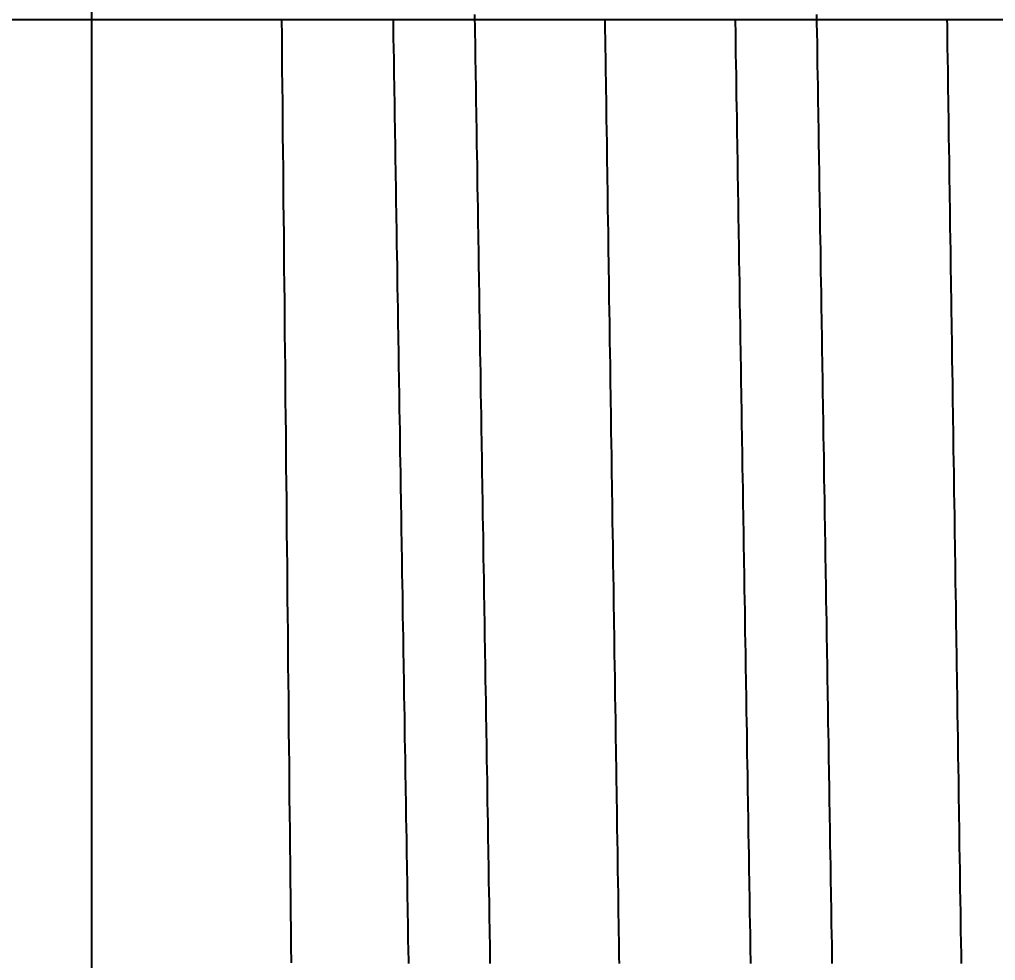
# Model space of a CAD drawing. Header units: millimetres. Extents: x 0 to 5600, y -67 to 2530.
# Drawn here: x 4035.357 to 4039.751, y 925.966 to 930.2 of the extents above; entities that cross this region are included whole.
import ezdxf
from ezdxf.lldxf.tags import DXFTag

# ---------------------------------------------------------------- set-up
doc = ezdxf.new("R2010")
doc.units = ezdxf.units.MM
for name, color, linetype in [('내부선 및 부속', 4, 'Continuous'), ('중심선', 1, 'DASHED'), ('치수선', 7, 'Continuous')]:
    doc.layers.add(name, color=color, linetype=linetype)
doc.styles.add('____', font='')
doc.styles.get('____').set_extended_font_data('굴림')
tags = doc.linetypes.add('DASHDOT', pattern=[70, 31, -13, 13, -13]).pattern_tags.tags
tags[10:11] = [DXFTag(74, 4), DXFTag(75, 0), DXFTag(340, '0'), DXFTag(46, 0.0), DXFTag(50, 0.0), DXFTag(44, 0.0), DXFTag(45, 0.0)]
tags[8:9] = [DXFTag(74, 4), DXFTag(75, 0), DXFTag(340, '0'), DXFTag(46, 0.0), DXFTag(50, 0.0), DXFTag(44, 0.0), DXFTag(45, 0.0)]
tags[6:7] = [DXFTag(74, 4), DXFTag(75, 0), DXFTag(340, '0'), DXFTag(46, 0.0), DXFTag(50, 0.0), DXFTag(44, 0.0), DXFTag(45, 0.0)]
tags[4:5] = [DXFTag(74, 4), DXFTag(75, 0), DXFTag(340, '0'), DXFTag(46, 0.0), DXFTag(50, 0.0), DXFTag(44, 0.0), DXFTag(45, 0.0)]
tags = doc.linetypes.add('DASHED', pattern=[25.72, 12.86, -12.86]).pattern_tags.tags
tags[6:7] = [DXFTag(74, 4), DXFTag(75, 0), DXFTag(340, '0'), DXFTag(46, 0.0), DXFTag(50, 0.0), DXFTag(44, 0.0), DXFTag(45, 0.0)]
tags[4:5] = [DXFTag(74, 4), DXFTag(75, 0), DXFTag(340, '0'), DXFTag(46, 0.0), DXFTag(50, 0.0), DXFTag(44, 0.0), DXFTag(45, 0.0)]
doc.dimstyles.new('MSADIM', dxfattribs={"dimtxt": 33, "dimasz": 17, "dimexe": 10, "dimexo": 7.5, "dimgap": 10, "dimtad": 0, "dimtih": 1, "dimtoh": 1, "dimdec": 0, "dimzin": 1, "dimdsep": 46, "dimtxsty": '____', "dimcen": 11.25, "dimadec": 0, "dimazin": 0, "dimtfac": 1, "dimtdec": 0, "dimtix": 1, "dimtmove": 0, "dimatfit": 3, "dimfxl": 1, "dimtolj": 1, "dimtzin": 1, "dimarcsym": 0})

# ---------------------------------------------------------------- blocks, each defined once
blk = doc.blocks.new('*D9')
at = {"layer": '치수선', "color": 0, "linetype": 'Continuous', "lineweight": -2, "transparency": 16777216}
for p, q in [((3996.7135, 930.2003), (3945.8852, 930.2003)), ((3955.8852, 913.2003), (3955.8852, 820.5165)), ((3955.8852, 682.2003), (3955.8852, 774.884)), ((4073.7135, 665.2003), (3945.8852, 665.2003))]:
    blk.add_line(p, q, dxfattribs=at)
at = {"layer": '치수선', "color": 0, "linetype": 'Continuous', "transparency": 16777216}
for points in [[(3953.0519, 913.2003), (3958.7185, 913.2003), (3955.8852, 930.2003)], [(3953.0519, 682.2003), (3958.7185, 682.2003), (3955.8852, 665.2003)]]:
    blk.add_solid(points, dxfattribs=at)
at = {"layer": '치수선', "color": 0, "linetype": 'Continuous', "transparency": 16777216, "insert": (3955.8852, 797.7003), "char_height": 25, "attachment_point": 5, "style": '____'}
blk.add_mtext('\\A1;265', dxfattribs=at)
blk = doc.blocks.new('*D10')
at = {"layer": '치수선', "color": 0, "linetype": 'Continuous', "lineweight": -2, "transparency": 16777216}
for p, q in [((3996.7135, 930.2003), (3855.1804, 930.2003)), ((3865.1804, 913.2003), (3865.1804, 603.0331)), ((3865.1804, 247.2003), (3865.1804, 557.3674)), ((4163.7135, 230.2003), (3855.1804, 230.2003))]:
    blk.add_line(p, q, dxfattribs=at)
at = {"layer": '치수선', "color": 0, "linetype": 'Continuous', "transparency": 16777216}
for points in [[(3862.3471, 913.2003), (3868.0137, 913.2003), (3865.1804, 930.2003)], [(3862.3471, 247.2003), (3868.0137, 247.2003), (3865.1804, 230.2003)]]:
    blk.add_solid(points, dxfattribs=at)
at = {"layer": '치수선', "color": 0, "linetype": 'Continuous', "transparency": 16777216, "insert": (3865.1804, 580.2003), "char_height": 25, "attachment_point": 5, "style": '____'}
blk.add_mtext('\\A1;700', dxfattribs=at)

msp = doc.modelspace()

# ---------------------------------------------------------------- linework, layer by layer
at = {"layer": '내부선 및 부속', "linetype": 'Continuous'}
msp.add_line((4035.6825, 914.8023), (4035.6825, 945.5982), dxfattribs=at)
at = {"layer": '내부선 및 부속', "linetype": 'Continuous', "flags": 128}
for points in [[(4037.4058, 930.2235), (4037.4058, 930.1995), (4037.4068, 930.1755), (4037.4068, 930.1515), (4037.4068, 930.1285), (4037.4078, 930.1045), (4037.4078, 930.0805), (4037.4088, 930.0565), (4037.4088, 930.0325), (4037.4088, 930.0085), (4037.4098, 929.9845), (4037.4098, 929.9605), (4037.4098, 929.9375), (4037.4108, 929.9135), (4037.4108, 929.8895), (4037.4118, 929.8655), (4037.4118, 929.8415), (4037.4118, 929.8175), (4037.4128, 929.7935), (4037.4128, 929.7705), (4037.4128, 929.7465), (4037.4138, 929.7225), (4037.4138, 929.6985), (4037.4148, 929.6745), (4037.4148, 929.6505), (4037.4148, 929.6265), (4037.4158, 929.6025), (4037.4158, 929.5795), (4037.4168, 929.5555), (4037.4168, 929.5315), (4037.4168, 929.5075), (4037.4178, 929.4835), (4037.4178, 929.4595), (4037.4178, 929.4355), (4037.4188, 929.4125), (4037.4188, 929.3885), (4037.4198, 929.3645), (4037.4198, 929.3405), (4037.4198, 929.3165), (4037.4208, 929.2925), (4037.4208, 929.2685), (4037.4218, 929.2455), (4037.4218, 929.2215), (4037.4218, 929.1975), (4037.4228, 929.1735), (4037.4228, 929.1495), (4037.4228, 929.1255), (4037.4238, 929.1015), (4037.4238, 929.0775), (4037.4248, 929.0545), (4037.4248, 929.0305), (4037.4248, 929.0065), (4037.4258, 928.9825), (4037.4258, 928.9585), (4037.4268, 928.9345), (4037.4268, 928.9105), (4037.4268, 928.8875), (4037.4278, 928.8635), (4037.4278, 928.8395), (4037.4278, 928.8155), (4037.4288, 928.7915), (4037.4288, 928.7675), (4037.4288, 928.7675), (4037.4298, 928.7435), (4037.4298, 928.7195), (4037.4298, 928.6965), (4037.4308, 928.6725), (4037.4308, 928.6485), (4037.4318, 928.6245), (4037.4318, 928.6005), (4037.4318, 928.5765), (4037.4328, 928.5525), (4037.4328, 928.5295), (4037.4328, 928.5055), (4037.4338, 928.4815), (4037.4338, 928.4575), (4037.4348, 928.4335), (4037.4348, 928.4095), (4037.4348, 928.3855), (4037.4358, 928.3625), (4037.4358, 928.3385), (4037.4368, 928.3145), (4037.4368, 928.2905), (4037.4368, 928.2665), (4037.4378, 928.2425), (4037.4378, 928.2185), (4037.4388, 928.1945), (4037.4388, 928.1715), (4037.4388, 928.1475), (4037.4398, 928.1235), (4037.4398, 928.0995), (4037.4398, 928.0755), (4037.4408, 928.0515), (4037.4408, 928.0275), (4037.4418, 928.0045), (4037.4418, 927.9805), (4037.4418, 927.9565), (4037.4428, 927.9325), (4037.4428, 927.9085), (4037.4438, 927.8845), (4037.4438, 927.8605), (4037.4438, 927.8365), (4037.4448, 927.8135), (4037.4448, 927.7895), (4037.4448, 927.7655), (4037.4458, 927.7415), (4037.4458, 927.7175), (4037.4468, 927.6935), (4037.4468, 927.6695), (4037.4468, 927.6465), (4037.4478, 927.6225), (4037.4478, 927.5985), (4037.4488, 927.5745), (4037.4488, 927.5505), (4037.4488, 927.5265), (4037.4498, 927.5025), (4037.4498, 927.4795), (4037.4508, 927.4555), (4037.4508, 927.4315), (4037.4508, 927.4075), (4037.4518, 927.3835), (4037.4518, 927.3595), (4037.4518, 927.3355), (4037.4528, 927.3115), (4037.4528, 927.2885), (4037.4538, 927.2645), (4037.4538, 927.2405), (4037.4538, 927.2165), (4037.4548, 927.1925), (4037.4548, 927.1685), (4037.4558, 927.1445), (4037.4558, 927.1215), (4037.4558, 927.0975), (4037.4568, 927.0735), (4037.4568, 927.0495), (4037.4578, 927.0255), (4037.4578, 927.0015), (4037.4578, 926.9775), (4037.4588, 926.9535), (4037.4588, 926.9305), (4037.4598, 926.9065), (4037.4598, 926.8825), (4037.4598, 926.8585), (4037.4608, 926.8345), (4037.4608, 926.8105), (4037.4618, 926.7865), (4037.4618, 926.7635), (4037.4618, 926.7395), (4037.4628, 926.7155), (4037.4628, 926.6915), (4037.4628, 926.6675), (4037.4638, 926.6435), (4037.4638, 926.6195), (4037.4648, 926.5965), (4037.4648, 926.5725), (4037.4648, 926.5485), (4037.4658, 926.5245), (4037.4658, 926.5005), (4037.4668, 926.4765), (4037.4668, 926.4525), (4037.4668, 926.4285), (4037.4678, 926.4055), (4037.4678, 926.3815), (4037.4678, 926.3815), (4037.4688, 926.3575), (4037.4688, 926.3335), (4037.4688, 926.3095), (4037.4698, 926.2855), (4037.4698, 926.2615), (4037.4708, 926.2385), (4037.4708, 926.2145), (4037.4708, 926.1905), (4037.4718, 926.1665), (4037.4718, 926.1425), (4037.4728, 926.1185), (4037.4728, 926.0945), (4037.4728, 926.0715), (4037.4738, 926.0475), (4037.4738, 926.0235), (4037.4748, 925.9995), (4037.4748, 925.9755), (4037.4748, 925.9515)], [(4038.9458, 930.2235), (4038.9458, 930.1995), (4038.9458, 930.1755), (4038.9468, 930.1515), (4038.9468, 930.1285), (4038.9478, 930.1045), (4038.9478, 930.0805), (4038.9478, 930.0565), (4038.9488, 930.0325), (4038.9488, 930.0085), (4038.9488, 929.9845), (4038.9498, 929.9605), (4038.9498, 929.9375), (4038.9508, 929.9135), (4038.9508, 929.8895), (4038.9508, 929.8655), (4038.9518, 929.8415), (4038.9518, 929.8175), (4038.9528, 929.7935), (4038.9528, 929.7705), (4038.9528, 929.7465), (4038.9538, 929.7225), (4038.9538, 929.6985), (4038.9538, 929.6745), (4038.9548, 929.6505), (4038.9548, 929.6265), (4038.9558, 929.6035), (4038.9558, 929.5795), (4038.9558, 929.5555), (4038.9568, 929.5315), (4038.9568, 929.5075), (4038.9578, 929.4835), (4038.9578, 929.4595), (4038.9578, 929.4355), (4038.9588, 929.4125), (4038.9588, 929.3885), (4038.9588, 929.3645), (4038.9598, 929.3405), (4038.9598, 929.3165), (4038.9608, 929.2925), (4038.9608, 929.2685), (4038.9608, 929.2455), (4038.9618, 929.2215), (4038.9618, 929.1975), (4038.9628, 929.1735), (4038.9628, 929.1495), (4038.9628, 929.1255), (4038.9638, 929.1015), (4038.9638, 929.0775), (4038.9638, 929.0545), (4038.9648, 929.0305), (4038.9648, 929.0065), (4038.9658, 928.9825), (4038.9658, 928.9585), (4038.9658, 928.9345), (4038.9668, 928.9105), (4038.9668, 928.8875), (4038.9678, 928.8635), (4038.9678, 928.8395), (4038.9678, 928.8155), (4038.9688, 928.7915), (4038.9688, 928.7675), (4038.9688, 928.7675), (4038.9688, 928.7435), (4038.9698, 928.7205), (4038.9698, 928.6965), (4038.9708, 928.6725), (4038.9708, 928.6485), (4038.9708, 928.6245), (4038.9718, 928.6005), (4038.9718, 928.5765), (4038.9728, 928.5525), (4038.9728, 928.5295), (4038.9728, 928.5055), (4038.9738, 928.4815), (4038.9738, 928.4575), (4038.9738, 928.4335), (4038.9748, 928.4095), (4038.9748, 928.3855), (4038.9758, 928.3625), (4038.9758, 928.3385), (4038.9758, 928.3145), (4038.9768, 928.2905), (4038.9768, 928.2665), (4038.9778, 928.2425), (4038.9778, 928.2185), (4038.9778, 928.1945), (4038.9788, 928.1715), (4038.9788, 928.1475), (4038.9788, 928.1235), (4038.9798, 928.0995), (4038.9798, 928.0755), (4038.9808, 928.0515), (4038.9808, 928.0275), (4038.9808, 928.0045), (4038.9818, 927.9805), (4038.9818, 927.9565), (4038.9828, 927.9325), (4038.9828, 927.9085), (4038.9828, 927.8845), (4038.9838, 927.8605), (4038.9838, 927.8375), (4038.9848, 927.8135), (4038.9848, 927.7895), (4038.9848, 927.7655), (4038.9858, 927.7415), (4038.9858, 927.7175), (4038.9858, 927.6935), (4038.9868, 927.6695), (4038.9868, 927.6465), (4038.9878, 927.6225), (4038.9878, 927.5985), (4038.9878, 927.5745), (4038.9888, 927.5505), (4038.9888, 927.5265), (4038.9898, 927.5025), (4038.9898, 927.4795), (4038.9898, 927.4555), (4038.9908, 927.4315), (4038.9908, 927.4075), (4038.9918, 927.3835), (4038.9918, 927.3595), (4038.9918, 927.3355), (4038.9928, 927.3115), (4038.9928, 927.2885), (4038.9928, 927.2645), (4038.9938, 927.2405), (4038.9938, 927.2165), (4038.9948, 927.1925), (4038.9948, 927.1685), (4038.9948, 927.1445), (4038.9958, 927.1215), (4038.9958, 927.0975), (4038.9968, 927.0735), (4038.9968, 927.0495), (4038.9968, 927.0255), (4038.9978, 927.0015), (4038.9978, 926.9775), (4038.9988, 926.9545), (4038.9988, 926.9305), (4038.9988, 926.9065), (4038.9998, 926.8825), (4038.9998, 926.8585), (4039.0008, 926.8345), (4039.0008, 926.8105), (4039.0008, 926.7865), (4039.0018, 926.7635), (4039.0018, 926.7395), (4039.0028, 926.7155), (4039.0028, 926.6915), (4039.0028, 926.6675), (4039.0038, 926.6435), (4039.0038, 926.6195), (4039.0038, 926.5965), (4039.0048, 926.5725), (4039.0048, 926.5485), (4039.0058, 926.5245), (4039.0058, 926.5005), (4039.0058, 926.4765), (4039.0068, 926.4525), (4039.0068, 926.4285), (4039.0078, 926.4055), (4039.0078, 926.3815), (4039.0078, 926.3815), (4039.0078, 926.3575), (4039.0088, 926.3335), (4039.0088, 926.3095), (4039.0098, 926.2855), (4039.0098, 926.2615), (4039.0098, 926.2385), (4039.0108, 926.2145), (4039.0108, 926.1905), (4039.0118, 926.1665), (4039.0118, 926.1425), (4039.0118, 926.1185), (4039.0128, 926.0945), (4039.0128, 926.0715), (4039.0138, 926.0475), (4039.0138, 926.0235), (4039.0138, 925.9995), (4039.0148, 925.9755), (4039.0148, 925.9515)], [(4036.5808, 925.9555), (4036.5798, 926.0295), (4036.5798, 926.1045), (4036.5788, 926.1785), (4036.5778, 926.2535), (4036.5768, 926.3275), (4036.5768, 926.4025), (4036.5758, 926.4765), (4036.5748, 926.5505), (4036.5738, 926.6255), (4036.5728, 926.6995), (4036.5728, 926.7745), (4036.5718, 926.8485), (4036.5708, 926.9235), (4036.5698, 926.9975), (4036.5698, 927.0725), (4036.5688, 927.1465), (4036.5678, 927.2215), (4036.5668, 927.2955), (4036.5668, 927.3705), (4036.5658, 927.4445), (4036.5648, 927.5195), (4036.5638, 927.5935), (4036.5638, 927.6685), (4036.5628, 927.7425), (4036.5618, 927.8175), (4036.5608, 927.8915), (4036.5608, 927.9655), (4036.5598, 928.0405), (4036.5588, 928.1145), (4036.5578, 928.1895), (4036.5578, 928.2635), (4036.5568, 928.3385), (4036.5558, 928.4125), (4036.5548, 928.4875), (4036.5548, 928.5615), (4036.5538, 928.6365), (4036.5528, 928.7105), (4036.5518, 928.7855), (4036.5518, 928.8595), (4036.5508, 928.9345), (4036.5498, 929.0085), (4036.5488, 929.0835), (4036.5488, 929.1575), (4036.5478, 929.2325), (4036.5468, 929.3065), (4036.5458, 929.3805), (4036.5458, 929.4555), (4036.5448, 929.5295), (4036.5438, 929.6045), (4036.5428, 929.6785), (4036.5428, 929.7535), (4036.5418, 929.8275), (4036.5408, 929.9025), (4036.5398, 929.9765), (4036.5398, 930.0515), (4036.5388, 930.1255), (4036.5378, 930.2005)], [(4037.0388, 930.2005), (4037.0388, 930.1775), (4037.0398, 930.1535), (4037.0398, 930.1295), (4037.0398, 930.1055), (4037.0408, 930.0815), (4037.0408, 930.0575), (4037.0418, 930.0335), (4037.0418, 930.0095), (4037.0418, 929.9865), (4037.0428, 929.9625), (4037.0428, 929.9385), (4037.0438, 929.9145), (4037.0438, 929.8905), (4037.0438, 929.8665), (4037.0448, 929.8425), (4037.0448, 929.8195), (4037.0448, 929.7955), (4037.0458, 929.7715), (4037.0458, 929.7475), (4037.0468, 929.7235), (4037.0468, 929.6995), (4037.0468, 929.6755), (4037.0478, 929.6515), (4037.0478, 929.6285), (4037.0488, 929.6045), (4037.0488, 929.5805), (4037.0488, 929.5565), (4037.0498, 929.5325), (4037.0498, 929.5085), (4037.0498, 929.4845), (4037.0508, 929.4615), (4037.0508, 929.4375), (4037.0518, 929.4135), (4037.0518, 929.3895), (4037.0518, 929.3655), (4037.0528, 929.3415), (4037.0528, 929.3175), (4037.0528, 929.2945), (4037.0538, 929.2705), (4037.0538, 929.2465), (4037.0548, 929.2225), (4037.0548, 929.1985), (4037.0548, 929.1745), (4037.0558, 929.1505), (4037.0558, 929.1265), (4037.0568, 929.1035), (4037.0568, 929.0795), (4037.0568, 929.0555), (4037.0578, 929.0315), (4037.0578, 929.0075), (4037.0578, 928.9835), (4037.0588, 928.9595), (4037.0588, 928.9365), (4037.0598, 928.9125), (4037.0598, 928.8885), (4037.0598, 928.8645), (4037.0608, 928.8405), (4037.0608, 928.8165), (4037.0618, 928.7925), (4037.0618, 928.7685), (4037.0618, 928.7455), (4037.0618, 928.7455), (4037.0628, 928.7215), (4037.0628, 928.6975), (4037.0628, 928.6735), (4037.0638, 928.6495), (4037.0638, 928.6255), (4037.0648, 928.6015), (4037.0648, 928.5785), (4037.0648, 928.5545), (4037.0658, 928.5305), (4037.0658, 928.5065), (4037.0668, 928.4825), (4037.0668, 928.4585), (4037.0668, 928.4345), (4037.0678, 928.4115), (4037.0678, 928.3875), (4037.0688, 928.3635), (4037.0688, 928.3395), (4037.0688, 928.3155), (4037.0698, 928.2915), (4037.0698, 928.2675), (4037.0698, 928.2435), (4037.0708, 928.2205), (4037.0708, 928.1965), (4037.0718, 928.1725), (4037.0718, 928.1485), (4037.0718, 928.1245), (4037.0728, 928.1005), (4037.0728, 928.0765), (4037.0738, 928.0535), (4037.0738, 928.0295), (4037.0738, 928.0055), (4037.0748, 927.9815), (4037.0748, 927.9575), (4037.0748, 927.9335), (4037.0758, 927.9095), (4037.0758, 927.8855), (4037.0768, 927.8625), (4037.0768, 927.8385), (4037.0768, 927.8145), (4037.0778, 927.7905), (4037.0778, 927.7665), (4037.0788, 927.7425), (4037.0788, 927.7185), (4037.0788, 927.6955), (4037.0798, 927.6715), (4037.0798, 927.6475), (4037.0808, 927.6235), (4037.0808, 927.5995), (4037.0808, 927.5755), (4037.0818, 927.5515), (4037.0818, 927.5285), (4037.0818, 927.5045), (4037.0828, 927.4805), (4037.0828, 927.4565), (4037.0838, 927.4325), (4037.0838, 927.4085), (4037.0838, 927.3845), (4037.0848, 927.3605), (4037.0848, 927.3375), (4037.0858, 927.3135), (4037.0858, 927.2895), (4037.0858, 927.2655), (4037.0868, 927.2415), (4037.0868, 927.2175), (4037.0878, 927.1935), (4037.0878, 927.1705), (4037.0878, 927.1465), (4037.0888, 927.1225), (4037.0888, 927.0985), (4037.0898, 927.0745), (4037.0898, 927.0505), (4037.0898, 927.0265), (4037.0908, 927.0025), (4037.0908, 926.9795), (4037.0908, 926.9555), (4037.0918, 926.9315), (4037.0918, 926.9075), (4037.0928, 926.8835), (4037.0928, 926.8595), (4037.0928, 926.8355), (4037.0938, 926.8125), (4037.0938, 926.7885), (4037.0948, 926.7645), (4037.0948, 926.7405), (4037.0948, 926.7165), (4037.0958, 926.6925), (4037.0958, 926.6685), (4037.0968, 926.6455), (4037.0968, 926.6215), (4037.0968, 926.5975), (4037.0978, 926.5735), (4037.0978, 926.5495), (4037.0988, 926.5255), (4037.0988, 926.5015), (4037.0988, 926.4775), (4037.0998, 926.4545), (4037.0998, 926.4305), (4037.1008, 926.4065), (4037.1008, 926.3825), (4037.1008, 926.3585), (4037.1008, 926.3585), (4037.1018, 926.3345), (4037.1018, 926.3105), (4037.1028, 926.2875), (4037.1028, 926.2635), (4037.1028, 926.2395), (4037.1038, 926.2155), (4037.1038, 926.1915), (4037.1038, 926.1675), (4037.1048, 926.1435), (4037.1048, 926.1205), (4037.1058, 926.0965), (4037.1058, 926.0725), (4037.1058, 926.0485), (4037.1068, 926.0245), (4037.1068, 926.0005), (4037.1078, 925.9765), (4037.1078, 925.9525)], [(4037.9918, 930.2005), (4037.9928, 930.1735), (4037.9928, 930.1465), (4037.9938, 930.1195), (4037.9938, 930.0915), (4037.9938, 930.0645), (4037.9948, 930.0375), (4037.9948, 930.0105), (4037.9958, 929.9835), (4037.9958, 929.9565), (4037.9968, 929.9295), (4037.9968, 929.9025), (4037.9968, 929.8755), (4037.9978, 929.8485), (4037.9978, 929.8215), (4037.9988, 929.7945), (4037.9988, 929.7675), (4037.9988, 929.7405), (4037.9998, 929.7135), (4037.9998, 929.6865), (4038.0008, 929.6595), (4038.0008, 929.6325), (4038.0008, 929.6045), (4038.0018, 929.5775), (4038.0018, 929.5505), (4038.0028, 929.5235), (4038.0028, 929.4965), (4038.0028, 929.4695), (4038.0038, 929.4425), (4038.0038, 929.4155), (4038.0048, 929.3885), (4038.0048, 929.3615), (4038.0048, 929.3345), (4038.0058, 929.3075), (4038.0058, 929.2805), (4038.0068, 929.2535), (4038.0068, 929.2265), (4038.0068, 929.1995), (4038.0078, 929.1725), (4038.0078, 929.1455), (4038.0088, 929.1175), (4038.0088, 929.0905), (4038.0088, 929.0635), (4038.0098, 929.0365), (4038.0098, 929.0095), (4038.0108, 928.9825), (4038.0108, 928.9555), (4038.0108, 928.9285), (4038.0118, 928.9015), (4038.0118, 928.8745), (4038.0128, 928.8475), (4038.0128, 928.8205), (4038.0128, 928.7935), (4038.0138, 928.7665), (4038.0138, 928.7395), (4038.0148, 928.7125), (4038.0148, 928.6855), (4038.0158, 928.6585), (4038.0158, 928.6305), (4038.0158, 928.6035), (4038.0168, 928.5765), (4038.0168, 928.5495), (4038.0178, 928.5225), (4038.0178, 928.4955), (4038.0178, 928.4685), (4038.0188, 928.4415), (4038.0188, 928.4145), (4038.0198, 928.3875), (4038.0198, 928.3605), (4038.0198, 928.3335), (4038.0208, 928.3065), (4038.0208, 928.2795), (4038.0218, 928.2525), (4038.0218, 928.2255), (4038.0218, 928.1985), (4038.0228, 928.1705), (4038.0228, 928.1435), (4038.0238, 928.1165), (4038.0238, 928.0895), (4038.0238, 928.0625), (4038.0248, 928.0355), (4038.0248, 928.0085), (4038.0258, 927.9815), (4038.0258, 927.9545), (4038.0258, 927.9275), (4038.0268, 927.9005), (4038.0268, 927.8735), (4038.0278, 927.8465), (4038.0278, 927.8195), (4038.0288, 927.7925), (4038.0288, 927.7655), (4038.0288, 927.7385), (4038.0298, 927.7115), (4038.0298, 927.6835), (4038.0308, 927.6565), (4038.0308, 927.6295), (4038.0308, 927.6025), (4038.0318, 927.5755), (4038.0318, 927.5485), (4038.0328, 927.5215), (4038.0328, 927.4945), (4038.0328, 927.4945), (4038.0328, 927.4675), (4038.0338, 927.4405), (4038.0338, 927.4135), (4038.0348, 927.3865), (4038.0348, 927.3595), (4038.0348, 927.3325), (4038.0358, 927.3055), (4038.0358, 927.2785), (4038.0368, 927.2515), (4038.0368, 927.2245), (4038.0378, 927.1965), (4038.0378, 927.1695), (4038.0378, 927.1425), (4038.0388, 927.1155), (4038.0388, 927.0885), (4038.0398, 927.0615), (4038.0398, 927.0345), (4038.0398, 927.0075), (4038.0408, 926.9805), (4038.0408, 926.9535), (4038.0418, 926.9265), (4038.0418, 926.8995), (4038.0418, 926.8725), (4038.0428, 926.8455), (4038.0428, 926.8185), (4038.0438, 926.7915), (4038.0438, 926.7645), (4038.0448, 926.7375), (4038.0448, 926.7095), (4038.0448, 926.6825), (4038.0458, 926.6555), (4038.0458, 926.6285), (4038.0468, 926.6015), (4038.0468, 926.5745), (4038.0468, 926.5475), (4038.0478, 926.5205), (4038.0478, 926.4935), (4038.0488, 926.4665), (4038.0488, 926.4395), (4038.0498, 926.4125), (4038.0498, 926.3855), (4038.0498, 926.3585), (4038.0508, 926.3315), (4038.0508, 926.3045), (4038.0518, 926.2775), (4038.0518, 926.2505), (4038.0518, 926.2225), (4038.0528, 926.1955), (4038.0528, 926.1685), (4038.0538, 926.1415), (4038.0538, 926.1145), (4038.0538, 926.0875), (4038.0548, 926.0605), (4038.0548, 926.0335), (4038.0558, 926.0065), (4038.0558, 925.9795), (4038.0568, 925.9525)], [(4038.5788, 930.2005), (4038.5788, 930.1775), (4038.5798, 930.1535), (4038.5798, 930.1295), (4038.5798, 930.1055), (4038.5808, 930.0815), (4038.5808, 930.0575), (4038.5808, 930.0335), (4038.5818, 930.0095), (4038.5818, 929.9865), (4038.5828, 929.9625), (4038.5828, 929.9385), (4038.5828, 929.9145), (4038.5838, 929.8905), (4038.5838, 929.8665), (4038.5838, 929.8425), (4038.5848, 929.8195), (4038.5848, 929.7955), (4038.5858, 929.7715), (4038.5858, 929.7475), (4038.5858, 929.7235), (4038.5868, 929.6995), (4038.5868, 929.6755), (4038.5878, 929.6515), (4038.5878, 929.6285), (4038.5878, 929.6045), (4038.5888, 929.5805), (4038.5888, 929.5565), (4038.5888, 929.5325), (4038.5898, 929.5085), (4038.5898, 929.4845), (4038.5908, 929.4615), (4038.5908, 929.4375), (4038.5908, 929.4135), (4038.5918, 929.3895), (4038.5918, 929.3655), (4038.5928, 929.3415), (4038.5928, 929.3175), (4038.5928, 929.2945), (4038.5938, 929.2705), (4038.5938, 929.2465), (4038.5938, 929.2225), (4038.5948, 929.1985), (4038.5948, 929.1745), (4038.5958, 929.1505), (4038.5958, 929.1265), (4038.5958, 929.1035), (4038.5968, 929.0795), (4038.5968, 929.0555), (4038.5978, 929.0315), (4038.5978, 929.0075), (4038.5978, 928.9835), (4038.5988, 928.9595), (4038.5988, 928.9365), (4038.5988, 928.9125), (4038.5998, 928.8885), (4038.5998, 928.8645), (4038.6008, 928.8405), (4038.6008, 928.8165), (4038.6008, 928.7925), (4038.6018, 928.7685), (4038.6018, 928.7455), (4038.6018, 928.7455), (4038.6028, 928.7215), (4038.6028, 928.6975), (4038.6028, 928.6735), (4038.6038, 928.6495), (4038.6038, 928.6255), (4038.6038, 928.6015), (4038.6048, 928.5785), (4038.6048, 928.5545), (4038.6058, 928.5305), (4038.6058, 928.5065), (4038.6058, 928.4825), (4038.6068, 928.4585), (4038.6068, 928.4345), (4038.6078, 928.4115), (4038.6078, 928.3875), (4038.6078, 928.3635), (4038.6088, 928.3395), (4038.6088, 928.3155), (4038.6088, 928.2915), (4038.6098, 928.2675), (4038.6098, 928.2435), (4038.6108, 928.2205), (4038.6108, 928.1965), (4038.6108, 928.1725), (4038.6118, 928.1485), (4038.6118, 928.1245), (4038.6128, 928.1005), (4038.6128, 928.0765), (4038.6128, 928.0535), (4038.6138, 928.0295), (4038.6138, 928.0055), (4038.6148, 927.9815), (4038.6148, 927.9575), (4038.6148, 927.9335), (4038.6158, 927.9095), (4038.6158, 927.8855), (4038.6158, 927.8625), (4038.6168, 927.8385), (4038.6168, 927.8145), (4038.6178, 927.7905), (4038.6178, 927.7665), (4038.6178, 927.7425), (4038.6188, 927.7185), (4038.6188, 927.6955), (4038.6198, 927.6715), (4038.6198, 927.6475), (4038.6198, 927.6235), (4038.6208, 927.5995), (4038.6208, 927.5755), (4038.6218, 927.5515), (4038.6218, 927.5285), (4038.6218, 927.5045), (4038.6228, 927.4805), (4038.6228, 927.4565), (4038.6228, 927.4325), (4038.6238, 927.4085), (4038.6238, 927.3845), (4038.6248, 927.3605), (4038.6248, 927.3375), (4038.6248, 927.3135), (4038.6258, 927.2895), (4038.6258, 927.2655), (4038.6268, 927.2415), (4038.6268, 927.2175), (4038.6268, 927.1935), (4038.6278, 927.1705), (4038.6278, 927.1465), (4038.6288, 927.1225), (4038.6288, 927.0985), (4038.6288, 927.0745), (4038.6298, 927.0505), (4038.6298, 927.0265), (4038.6308, 927.0035), (4038.6308, 926.9795), (4038.6308, 926.9555), (4038.6318, 926.9315), (4038.6318, 926.9075), (4038.6318, 926.8835), (4038.6328, 926.8595), (4038.6328, 926.8355), (4038.6338, 926.8125), (4038.6338, 926.7885), (4038.6338, 926.7645), (4038.6348, 926.7405), (4038.6348, 926.7165), (4038.6358, 926.6925), (4038.6358, 926.6685), (4038.6358, 926.6455), (4038.6368, 926.6215), (4038.6368, 926.5975), (4038.6378, 926.5735), (4038.6378, 926.5495), (4038.6378, 926.5255), (4038.6388, 926.5015), (4038.6388, 926.4775), (4038.6398, 926.4545), (4038.6398, 926.4305), (4038.6398, 926.4065), (4038.6408, 926.3825), (4038.6408, 926.3585), (4038.6408, 926.3585), (4038.6418, 926.3345), (4038.6418, 926.3105), (4038.6418, 926.2875), (4038.6428, 926.2635), (4038.6428, 926.2395), (4038.6438, 926.2155), (4038.6438, 926.1915), (4038.6438, 926.1675), (4038.6448, 926.1435), (4038.6448, 926.1205), (4038.6458, 926.0965), (4038.6458, 926.0725), (4038.6458, 926.0485), (4038.6468, 926.0245), (4038.6468, 926.0005), (4038.6478, 925.9765), (4038.6478, 925.9525)], [(4039.5318, 930.2005), (4039.5328, 930.1735), (4039.5328, 930.1465), (4039.5338, 930.1195), (4039.5338, 930.0915), (4039.5338, 930.0645), (4039.5348, 930.0375), (4039.5348, 930.0105), (4039.5358, 929.9835), (4039.5358, 929.9565), (4039.5358, 929.9295), (4039.5368, 929.9025), (4039.5368, 929.8755), (4039.5378, 929.8485), (4039.5378, 929.8215), (4039.5378, 929.7945), (4039.5388, 929.7675), (4039.5388, 929.7405), (4039.5398, 929.7135), (4039.5398, 929.6865), (4039.5398, 929.6595), (4039.5408, 929.6325), (4039.5408, 929.6045), (4039.5418, 929.5775), (4039.5418, 929.5505), (4039.5418, 929.5235), (4039.5428, 929.4965), (4039.5428, 929.4695), (4039.5438, 929.4425), (4039.5438, 929.4155), (4039.5438, 929.3885), (4039.5448, 929.3615), (4039.5448, 929.3345), (4039.5458, 929.3075), (4039.5458, 929.2805), (4039.5458, 929.2535), (4039.5468, 929.2265), (4039.5468, 929.1995), (4039.5478, 929.1725), (4039.5478, 929.1455), (4039.5478, 929.1175), (4039.5488, 929.0905), (4039.5488, 929.0635), (4039.5498, 929.0365), (4039.5498, 929.0095), (4039.5498, 928.9825), (4039.5508, 928.9555), (4039.5508, 928.9285), (4039.5518, 928.9015), (4039.5518, 928.8745), (4039.5528, 928.8475), (4039.5528, 928.8205), (4039.5528, 928.7935), (4039.5538, 928.7665), (4039.5538, 928.7395), (4039.5548, 928.7125), (4039.5548, 928.6855), (4039.5548, 928.6585), (4039.5558, 928.6305), (4039.5558, 928.6035), (4039.5568, 928.5765), (4039.5568, 928.5495), (4039.5568, 928.5225), (4039.5578, 928.4955), (4039.5578, 928.4685), (4039.5588, 928.4415), (4039.5588, 928.4145), (4039.5588, 928.3875), (4039.5598, 928.3605), (4039.5598, 928.3335), (4039.5608, 928.3065), (4039.5608, 928.2795), (4039.5608, 928.2525), (4039.5618, 928.2255), (4039.5618, 928.1985), (4039.5628, 928.1705), (4039.5628, 928.1435), (4039.5628, 928.1165), (4039.5638, 928.0895), (4039.5638, 928.0625), (4039.5648, 928.0355), (4039.5648, 928.0085), (4039.5658, 927.9815), (4039.5658, 927.9545), (4039.5658, 927.9275), (4039.5668, 927.9005), (4039.5668, 927.8735), (4039.5678, 927.8465), (4039.5678, 927.8195), (4039.5678, 927.7925), (4039.5688, 927.7655), (4039.5688, 927.7385), (4039.5698, 927.7115), (4039.5698, 927.6835), (4039.5698, 927.6565), (4039.5708, 927.6295), (4039.5708, 927.6025), (4039.5718, 927.5755), (4039.5718, 927.5485), (4039.5718, 927.5215), (4039.5728, 927.4945), (4039.5728, 927.4945), (4039.5728, 927.4675), (4039.5738, 927.4405), (4039.5738, 927.4135), (4039.5738, 927.3865), (4039.5748, 927.3595), (4039.5748, 927.3325), (4039.5758, 927.3055), (4039.5758, 927.2785), (4039.5768, 927.2515), (4039.5768, 927.2245), (4039.5768, 927.1965), (4039.5778, 927.1695), (4039.5778, 927.1425), (4039.5788, 927.1155), (4039.5788, 927.0885), (4039.5788, 927.0615), (4039.5798, 927.0345), (4039.5798, 927.0075), (4039.5808, 926.9805), (4039.5808, 926.9535), (4039.5808, 926.9265), (4039.5818, 926.8995), (4039.5818, 926.8725), (4039.5828, 926.8455), (4039.5828, 926.8185), (4039.5838, 926.7915), (4039.5838, 926.7645), (4039.5838, 926.7375), (4039.5848, 926.7095), (4039.5848, 926.6825), (4039.5858, 926.6555), (4039.5858, 926.6285), (4039.5858, 926.6015), (4039.5868, 926.5745), (4039.5868, 926.5475), (4039.5878, 926.5205), (4039.5878, 926.4935), (4039.5878, 926.4665), (4039.5888, 926.4395), (4039.5888, 926.4125), (4039.5898, 926.3855), (4039.5898, 926.3585), (4039.5908, 926.3315), (4039.5908, 926.3045), (4039.5908, 926.2775), (4039.5918, 926.2505), (4039.5918, 926.2225), (4039.5928, 926.1955), (4039.5928, 926.1685), (4039.5928, 926.1415), (4039.5938, 926.1145), (4039.5938, 926.0875), (4039.5948, 926.0605), (4039.5948, 926.0335), (4039.5958, 926.0065), (4039.5958, 925.9795), (4039.5958, 925.9525)]]:
    msp.add_lwpolyline(points, dxfattribs=at)
at = {"layer": '중심선', "linetype": 'DASHDOT'}
msp.add_line((3971.2993, 930.2003), (4188.302, 930.2003), dxfattribs=at)

# ---------------------------------------------------------------- dimensions: what is measured, and where the dimension line sits
at = {"layer": '치수선', "linetype": 'Continuous'}
for base, p1, p2, picture, middle in [((3865.1804, 230.2003), (4004.2135, 930.2003), (4171.2135, 230.2003), '*D10', (3865.1804, 580.2003)), ((3955.8852, 930.2003), (4081.2135, 665.2003), (4004.2135, 930.2003), '*D9', (3955.8852, 797.7003))]:
    dim = msp.add_linear_dim(base=base, p1=p1, p2=p2, angle=90, dimstyle='MSADIM', override={"dimtxt": 25}, dxfattribs=at)
    dim.commit()
    dim.dimension.update_dxf_attribs({"geometry": picture, "text_midpoint": middle})

doc.saveas('drawing.dxf')
